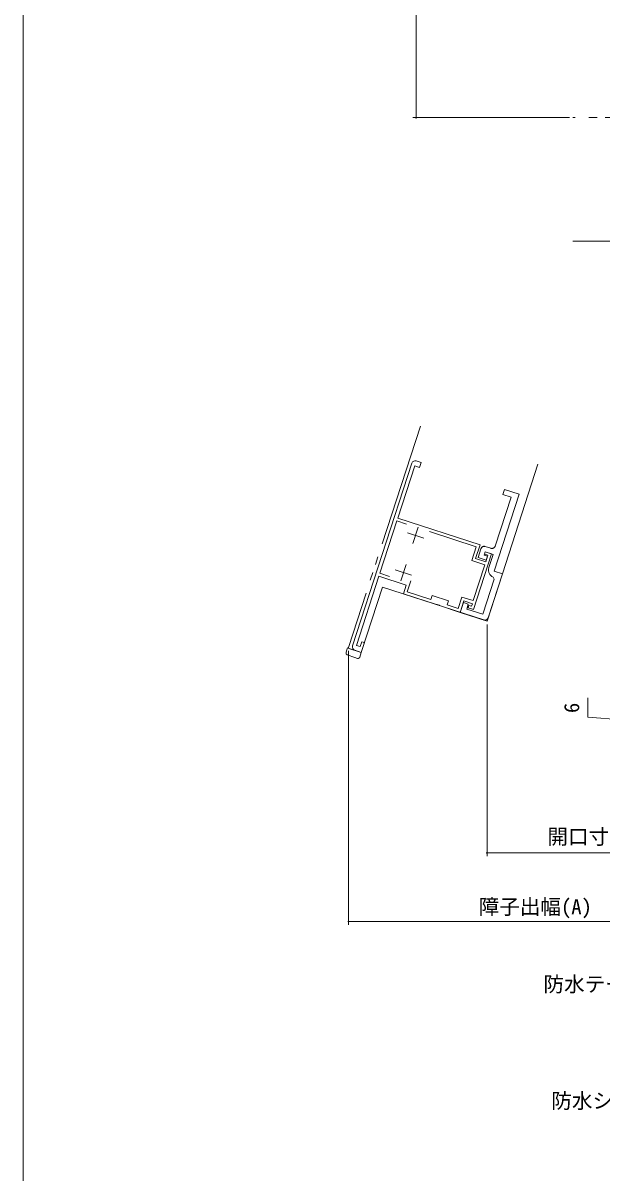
# Model space of a CAD drawing. Units: millimetres, scale not verified. Extents: x -495 to 495, y -800 to 801.
# Drawn here: x -495 to -326.4, y -131.4 to 203.6 of the extents above; entities that cross this region are included whole.
import ezdxf
from ezdxf.enums import TextEntityAlignment as Align

# ---------------------------------------------------------------- set-up
doc = ezdxf.new("R2010")
doc.units = ezdxf.units.MM
doc.header["$LTSCALE"] = 4
doc.linetypes.add('DOUBLE_CHAIN2', pattern=[12.8, 9, -1, 0.6, -0.6, 0.6, -1])
for name, color, linetype, lineweight in [('0-0_0', 7, 'Continuous', 9), ('0-2_YKK_ZWAK', 2, 'Continuous', 9), ('0-3_YKK_11', 4, 'Continuous', 9), ('0-4_YKK_12', 6, 'Continuous', 9), ('0-5_YKK_13', 7, 'Continuous', 9)]:
    doc.layers.add(name, color=color, linetype=linetype, lineweight=lineweight)
doc.styles.add('ＭＳ ゴシック', font='')
doc.styles.get('ＭＳ ゴシック').set_extended_font_data('MS Gothic')

msp = doc.modelspace()

# ---------------------------------------------------------------- linework, layer by layer
at = {"layer": '0-0_0'}
msp.add_lwpolyline([(495, -800), (-495, -800), (-495, 760)], dxfattribs=at)
at = {"layer": '0-2_YKK_ZWAK', "linetype": 'DOUBLE_CHAIN2'}
for p, q in [((-283.029, 176.036), (-334.829, 176.036)), ((-303.829, 140.036), (-334.829, 140.036)), ((-379.268, 86.165), (-400.219, 21.683)), ((-345.03, 75.04), (-355.382, 43.18)), ((-360.814, 29.698), (-390.297, 39.278)), ((-400.091, 21.431), (-400.219, 21.683)), ((-396.477, 20.257), (-400.091, 21.431))]:
    msp.add_line(p, q, dxfattribs=at)
for points in [[(-359.554, 30.34), (-355.382, 43.18), (-345.03, 75.04)], [(-400.091, 21.431), (-396.477, 20.257), (-390.297, 39.278)]]:
    msp.add_lwpolyline(points, dxfattribs=at)
msp.add_arc((-360.505, 30.65), 1, 252, 342, dxfattribs=at)
at = {"layer": '0-3_YKK_11', "linetype": 'DOUBLE_CHAIN2'}
for p, q in [((-400.909, 20.208), (-400.754, 20.683)), ((-397.713, 20.659), (-400.012, 21.406)), ((-397.395, 20.555), (-397.713, 20.659)), ((-397.395, 20.555), (-396.477, 20.257)), ((-396.477, 20.257), (-396.932, 18.857))]:
    msp.add_line(p, q, dxfattribs=at)
for points in [[(-400.754, 20.683), (-400.471, 21.555), (-400.012, 21.406)], [(-397.545, 18.531), (-398.331, 18.756), (-400.604, 19.584)]]:
    msp.add_lwpolyline(points, dxfattribs=at)
for centre, start, end in [((-400.433, 20.054), 162, 250), ((-397.407, 19.012), 254, 342)]:
    msp.add_arc(centre, 0.5, start, end, dxfattribs=at)
at = {"layer": '0-4_YKK_12'}
for p, q in [((-380.493, 176.036), (-380.493, 317.865)), ((-335.829, 176.036), (-381.493, 176.036)), ((-359.863, 28.389), (-359.863, -39.135)), ((-400.219, 20.683), (-400.219, -59.135)), ((-290.493, -38.135), (-359.863, -38.135)), ((-290.493, -58.135), (-400.219, -58.135))]:
    msp.add_line(p, q, dxfattribs=at)
msp.add_lwpolyline([(-310.493, -0.135), (-330.493, 1.4), (-330.493, 7)], dxfattribs=at)
for centre, start, end in [((-380.493, 176.036), 90, 270), ((-380.493, 176.036), 270, 90), ((-359.863, -38.135), 0, 180), ((-359.863, -38.135), 180, 0), ((-400.219, -58.135), 0, 180), ((-400.219, -58.135), 180, 0)]:
    msp.add_arc(centre, 0.128, start, end, dxfattribs=at)
at = {"layer": '0-5_YKK_13'}
for p, q in [((-399.021, 22.135), (-381.716, 75.394)), ((-383.048, 55.113), (-378.293, 53.568)), ((-379.898, 56.718), (-381.443, 51.963)), ((-386.571, 44.271), (-381.816, 42.726)), ((-383.421, 45.876), (-384.966, 41.121)), ((-388.287, 42.41), (-391.086, 43.32))]:
    msp.add_line(p, q, dxfattribs=at)
at = {"layer": '0-5_YKK_13', "linetype": 'DOUBLE_CHAIN2'}
msp.add_line((-358.759, 50.586), (-360.376, 51.111), dxfattribs=at)
at = {"layer": '0-5_YKK_13'}
for points in [[(-380.456, 76.036), (-379.029, 75.573), (-379.493, 74.146), (-380.92, 74.61), (-385.864, 59.393), (-361.897, 51.605), (-363.195, 47.611), (-360.247, 46.653), (-359.629, 48.555), (-360.58, 48.864), (-360.364, 49.53), (-358.557, 48.943), (-363.81, 32.775), (-365.331, 33.269), (-365.115, 33.935), (-364.354, 33.688), (-364.107, 34.449), (-366.58, 35.252), (-367.661, 31.923), (-373.693, 33.883), (-373.83, 34.054), (-374.353, 34.224), (-374.564, 34.166), (-384.21, 37.3), (-383.375, 39.868), (-391.364, 42.464), (-397.915, 22.301), (-396.774, 21.931), (-396.311, 23.357), (-395.55, 23.11), (-396.477, 20.257), (-398.379, 20.875)], [(-388.287, 42.41), (-391.086, 43.32), (-386.142, 58.537), (-383.343, 57.627)], [(-376.577, 55.429), (-363.031, 51.028), (-364.329, 47.033), (-360.525, 45.797), (-363.924, 35.335), (-367.158, 36.386), (-368.239, 33.057), (-371.473, 34.108), (-371.102, 35.249), (-375.857, 36.794), (-376.228, 35.653), (-383.076, 37.878), (-382.033, 41.088)]]:
    msp.add_lwpolyline(points, dxfattribs=at)
at = {"layer": '0-5_YKK_13', "linetype": 'DOUBLE_CHAIN2'}
for points in [[(-357.76, 43.952), (-350.498, 66.302), (-354.778, 67.693), (-355.241, 66.266), (-352.863, 65.494), (-357.499, 51.228)], [(-361.636, 50.469), (-362.47, 47.901), (-360.092, 47.129), (-359.721, 48.27), (-360.673, 48.579), (-360.364, 49.53), (-358.081, 48.788), (-359.317, 44.984)], [(-358.071, 42.175), (-357.8, 41.564), (-361.111, 31.372), (-365.771, 32.886), (-365.308, 34.313), (-366.734, 34.777), (-367.661, 31.923), (-359.863, 29.389), (-355.382, 43.18), (-357.76, 43.952)]]:
    msp.add_lwpolyline(points, dxfattribs=at)
at = {"layer": '0-5_YKK_13'}
for centre, start, end in [((-380.765, 75.085), 72.00001, 161.99999), ((-398.07, 21.826), 162.00001, 251.99999)]:
    msp.add_arc(centre, 1, start, end, dxfattribs=at)
at = {"layer": '0-5_YKK_13', "linetype": 'DOUBLE_CHAIN2'}
for centre, radius, start, end in [((-360.685, 50.16), 1, 72, 162), ((-358.45, 51.537), 1, 252, 342), ((-357.13, 44.273), 2.3, 162, 245.84936)]:
    msp.add_arc(centre, radius, start, end, dxfattribs=at)

# ---------------------------------------------------------------- texts
at = {"layer": '0-4_YKK_12', "style": 'ＭＳ ゴシック'}
msp.add_text('6', height=4.399, rotation=90, dxfattribs=at).set_placement((-331.693, 2.6), align=Align.BOTTOM_LEFT)
for s, p in [('開口寸法(B)', (-342.298, -36.935)), ('障子出幅(A)', (-362.316, -57.335)), ('防水テープ（別途）', (-343.424, -79.893)), ('防水シート（別途）', (-341.146, -113.865))]:
    msp.add_text(s, height=4.399, dxfattribs=at).set_placement(p, align=Align.BOTTOM_LEFT)

doc.saveas('drawing.dxf')
